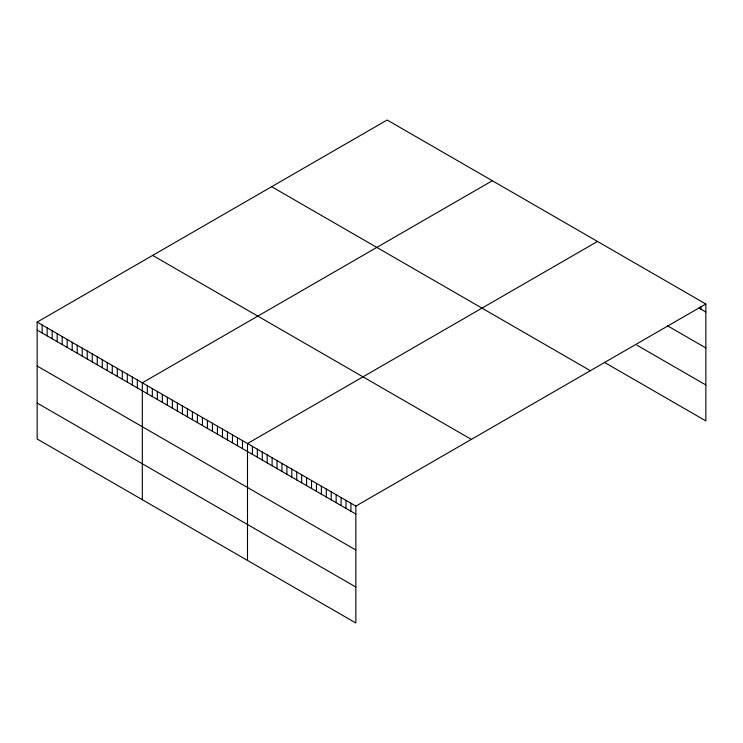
<?xml version="1.0" encoding="UTF-8"?>
<svg xmlns="http://www.w3.org/2000/svg" width="743" height="743" viewBox="0 0 743 743"><rect width="100%" height="100%" fill="white"/><g stroke="black" fill="none" stroke-linecap="round" stroke-linejoin="round"><path stroke-width="1.11" d="M705.85 304.008L355.851 506.085L355.851 622.987L37.15 438.992L37.15 322.091L387.149 120.013L705.85 304.008L705.85 420.909L604.393 362.333M492.321 180.735L142.322 382.803L142.322 499.705M597.493 241.456L247.493 443.525L247.493 560.426M698.959 308.02L705.85 311.995M667.437 325.759L705.85 347.938M636.9 345.161L705.85 384.967M271.65 186.697L590.351 370.692M152.649 255.406L471.35 439.401M37.15 322.091L355.851 506.085M37.15 330.078L355.851 514.072M37.15 366.02L355.851 550.015M37.15 403.05L355.851 587.044M700.928 306.878L700.928 309.153M350.919 503.243L350.919 511.23M345.997 500.401L345.997 508.388M341.074 497.55L341.074 505.537M336.142 494.708L336.142 502.695M331.22 491.866L331.22 499.853M326.298 489.024L326.298 497.011M321.366 486.182L321.366 494.169M316.444 483.34L316.444 491.327M311.521 480.489L311.521 488.476M306.59 477.647L306.59 485.634M301.667 474.805L301.667 482.792M296.745 471.963L296.745 479.95M291.813 469.121L291.813 477.108M286.891 466.27L286.891 474.266M281.969 463.428L281.969 471.415M277.037 460.586L277.037 468.573M272.114 457.744L272.114 465.731M267.192 454.902L267.192 462.889M262.27 452.06L262.27 460.047M257.338 449.209L257.338 457.205M252.416 446.367L252.416 454.354M242.478 440.636L242.478 448.623M237.472 437.738L237.472 445.735M232.466 434.85L232.466 442.837M227.46 431.962L227.46 439.949M222.445 429.064L222.445 437.06M217.439 426.176L217.439 434.163M212.433 423.287L212.433 431.274M207.427 420.399L207.427 428.386M202.421 417.501L202.421 425.488M197.406 414.613L197.406 422.6M192.4 411.724L192.4 419.711M187.394 408.826L187.394 416.814M182.388 405.938L182.388 413.925M177.373 403.05L177.373 411.037M172.367 400.152L172.367 408.139M167.361 397.264L167.361 405.251M162.355 394.375L162.355 402.362M157.34 391.477L157.34 399.465M152.334 388.589L152.334 396.576M147.328 385.701L147.328 393.688M137.316 379.914L137.316 387.902M132.3 377.026L132.3 385.013M127.294 374.128L127.294 382.116M122.289 371.24L122.289 379.227M117.283 368.352L117.283 376.339M112.267 365.454L112.267 373.45M107.261 362.565L107.261 370.553M102.255 359.677L102.255 367.664M97.249 356.779L97.249 364.776M92.243 353.891L92.243 361.878M87.228 351.002L87.228 358.99M82.222 348.114L82.222 356.101M77.216 345.216L77.216 353.204M72.21 342.328L72.21 350.315M67.195 339.44L67.195 347.427M62.189 336.542L62.189 344.529M57.183 333.653L57.183 341.641M52.177 330.765L52.177 338.752M47.162 327.867L47.162 335.855M42.156 324.979L42.156 332.966"/></g></svg>
